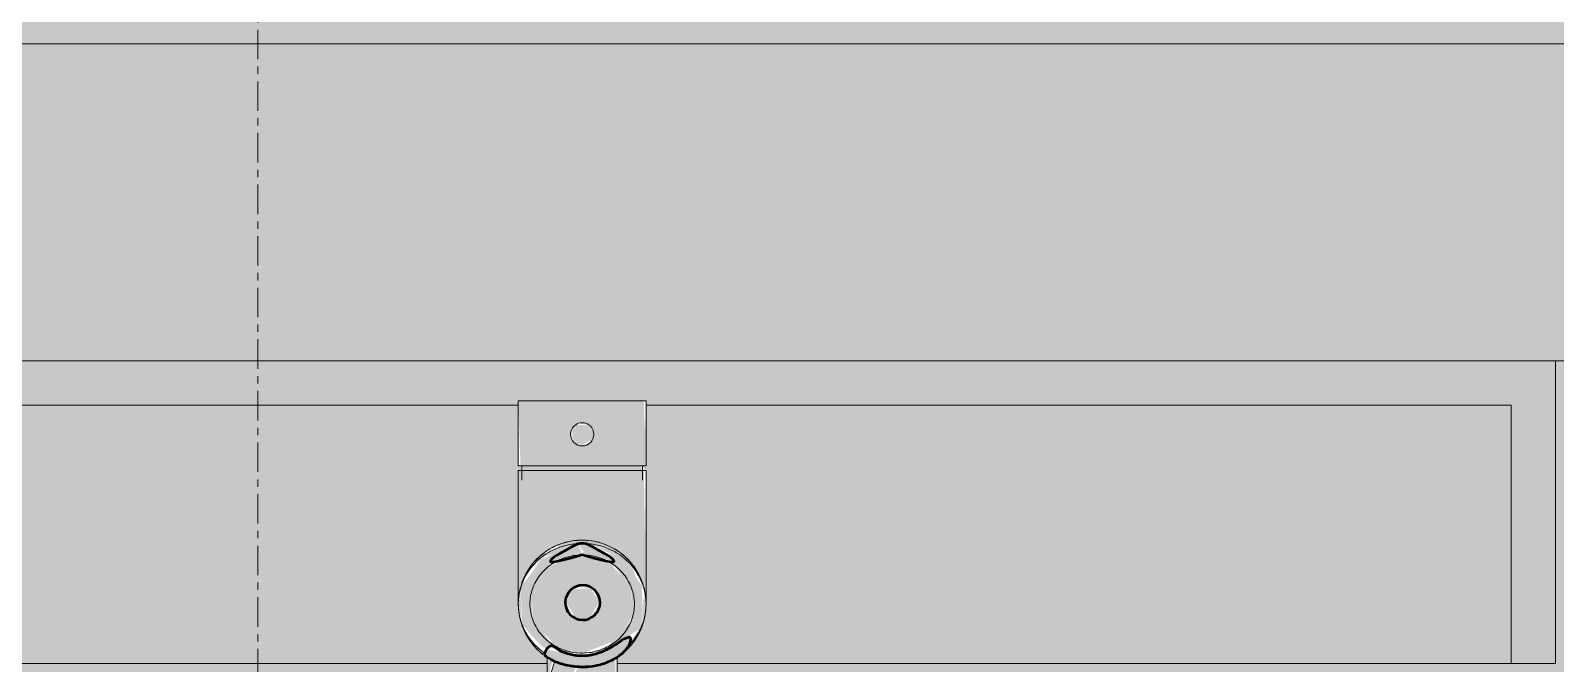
# Model space of a CAD drawing. Header units: inches. Extents: x -4266 to -1814, y 9706 to 12441.
# Drawn here: x -3158.18 to -3132.32, y 10567.93 to 10578.67 of the extents above; entities that cross this region are included whole.
import ezdxf

# ---------------------------------------------------------------- set-up
doc = ezdxf.new("R2010")
doc.units = ezdxf.units.IN
doc.header["$MEASUREMENT"] = 0
doc.linetypes.add('Grid Line 1_2_', pattern=[0.875, 0.5, -0.125, 0.125, -0.125])
for name, color, linetype, lineweight in [('0-1', 7, 'Continuous', 5), ('0-2', 10, 'Continuous', 13), ('A-AREA-PATT-4', 51, 'Continuous', 9), ('A-GENM-1', 11, 'Continuous', 9), ('A-GENM-2', 7, 'Continuous', 9), ('A-GENM-3', 250, 'Continuous', 50), ('A-WALL-1', 8, 'Continuous', 5), ('A-WALL-4', 10, 'Continuous', 13), ('P-SANR-FIXT-2', 7, 'Continuous', 9), ('P-SANR-FIXT-3', 55, 'Continuous', 9), ('Q-CASE-1', 53, 'Continuous', 9), ('Q-CASE-2', 7, 'Continuous', 9), ('S-GRID-1', 1, 'Grid Line 1_2_', 9)]:
    doc.layers.add(name, color=color, linetype=linetype, lineweight=lineweight)

# ---------------------------------------------------------------- blocks, each defined once
blk = doc.blocks.new('Vanity Cabinet-Double Door - 33_-2318066-FLOOR PLAN - 1ST FLOOR')
at = {"layer": 'Q-CASE-1'}
for points in [[(-15.762, 5.133), (-15.762, 0), (-15.012, 0.75), (-15.012, 5.133)], [(-4.681, 0.75), (-15.012, 0.75), (-15.762, 0), (17.238, 0), (16.488, 0.75), (1.82, 0.75), (1.783, 0.679), (-0.345, 0.679), (-0.345, 0.75)]]:
    blk.add_hatch(color=256, dxfattribs=at).paths.add_polyline_path(points, flags=0)
h = blk.add_hatch(color=256, dxfattribs=at)
h.paths.add_polyline_path([(-4.681, 5.133), (-15.012, 5.133), (-15.012, 0.75), (-0.345, 0.75), (-0.307, 1.782), (-0.286, 1.782), (-0.316, 1.86), (-0.345, 1.86), (-0.308, 4.404), (-0.139, 4.745), (0.112, 5.003), (0.147, 5.044), (0.147, 5.133), (-0.46, 5.133)], flags=0)
h.paths.add_polyline_path([(3.761, 5.133), (1.328, 5.133), (1.351, 5.007), (1.432, 4.944), (1.598, 4.766), (1.725, 4.545), (1.793, 4.329), (1.82, 4.124), (1.783, 1.86), (1.761, 1.86), (1.783, 1.782), (1.82, 1.782), (1.82, 0.75), (16.488, 0.75), (16.488, 5.133), (12.202, 5.133)], flags=0)
at = {"layer": 'Q-CASE-2'}
for p, q in [((-15.762, 5.133), (-15.762, 0)), ((-15.762, 5.133), (-15.762, 0)), ((-15.012, 5.133), (-15.012, 0.75)), ((-15.012, 0.75), (-0.345, 0.75)), ((1.82, 0.75), (16.488, 0.75))]:
    blk.add_line(p, q, dxfattribs=at)
blk = doc.blocks.new('kitchen_faucet_14143 - kitchen_faucet_14143-V169-FLOOR PLAN - 1ST FLOOR')
at = {"layer": 'A-GENM-1'}
h = blk.add_hatch(color=256, dxfattribs=at)
h.paths.add_polyline_path([(-7.115, 2.152), (-6.935, 1.897), (-6.664, 1.91), (-6.528, 2.159), (-6.719, 2.408), (-6.988, 2.372), (-7.111, 2.159)], flags=0)
h.paths.add_polyline_path([(-0.244, -0.132), (0.031, -0.286), (0.269, -0.143), (0.25, 0.146), (0.031, 0.278), (-0.222, 0.115), (-0.243, -0.128)], flags=0)
for points in [[(-6.367, 1.801), (-1.068, 0.112), (-0.991, 0.413), (-1.009, 0.475), (-6.244, 2.135), (-6.311, 1.881), (-6.363, 1.807)], [(0, 1.083), (0.426, 0.986), (0.659, 0.847), (0.879, 0.626), (0.985, 0.428), (1.063, 0.149), (1.064, -0.143), (0.998, -0.395), (0.851, -0.655), (0.638, -0.864), (0.421, -0.988), (0.28, -1.046), (0.031, -1.083), (2.264, -1.046), (2.264, 1.083), (0.541, 1.083)], [(2.264, -0.777), (2.264, -1.024), (2.342, -0.989), (2.342, 1.024), (2.264, 0.989), (2.264, -0.766)], [(-1.063, 0), (-0.981, -0.436), (-0.917, -0.553), (-0.759, -0.749), (-0.596, -0.813), (-0.58, -0.773), (-0.662, -0.607), (-0.831, -0.288), (-0.879, 0.046), (-0.832, 0.269), (-0.777, 0.581), (-0.878, 0.622), (-1.019, 0.324), (-1.061, 0.026)], [(2.688, 0.051), (2.78, -0.17), (2.929, -0.19), (3.026, -0.106), (3.046, 0.101), (2.977, 0.17), (2.801, 0.164), (2.736, 0.098)], [(-0.864, -0.166), (-0.784, -0.399), (-0.428, -0.968), (-0.341, -1.02), (0.302, -1.016), (0.445, -0.921), (0.795, -0.682), (0.895, -0.292), (0.823, -0.386), (0.739, -0.47), (0.717, -0.394), (0.638, -0.551), (0.194, -0.842), (-0.274, -0.831), (-0.7, -0.448), (-0.852, -0.094), (-0.863, -0.159)]]:
    blk.add_hatch(color=256, dxfattribs=at).paths.add_polyline_path(points, flags=0)
h = blk.add_hatch(color=256, dxfattribs=at)
h.paths.add_polyline_path([(-1.083, 0), (-1.056, 0.108), (-1.003, 0.375), (-1.072, 0.081), (-1.079, 0.026)], flags=0)
h.paths.add_polyline_path([(-0.851, 0.655), (-0.486, 0.961), (-0.66, 0.847), (-0.832, 0.678)], flags=0)
h.paths.add_polyline_path([(-0.838, 0), (-0.621, -0.564), (-0.228, -0.842), (0.274, -0.831), (0.693, -0.47), (0.826, 0.054), (0.717, 0.394), (0.621, 0.564), (0.259, 0.842), (-0.274, 0.831), (-0.693, 0.47), (-0.836, 0.004)], flags=0)
h.paths.add_polyline_path([(-0.832, -0.679), (-0.678, -0.833), (-0.404, -0.994), (-0.495, -0.913), (-0.609, -0.831), (-0.83, -0.681)], flags=0)
h.paths.add_polyline_path([(-0.322, -1.029), (-0.206, -1.056), (0.031, -1.079), (0.096, -1.03), (-0.264, -1.023)], flags=0)
h.paths.add_polyline_path([(-0.319, 1.03), (0.28, 1.046), (0, 1.083), (-0.315, 1.031)], flags=0)
h.paths.add_polyline_path([(-0.244, -0.132), (-0.182, 0.178), (0.05, 0.287), (0.291, 0.106), (0.266, -0.177), (-0.002, -0.302), (-0.243, -0.132)], flags=0)
h.paths.add_polyline_path([(0.353, -1.016), (0.659, -0.847), (0.484, -0.928), (0.353, -1.016)], flags=0)
h.paths.add_polyline_path([(0.356, 1.014), (0.574, 0.912), (0.404, 0.994), (0.358, 1.013)], flags=0)
h.paths.add_polyline_path([(0.879, 0.537), (1.009, 0.067), (0.896, -0.023), (1.021, -0.071), (0.981, -0.212), (0.975, -0.28), (0.888, -0.6), (1.002, -0.386), (1.065, -0.132), (1.063, 0.149), (0.985, 0.428), (0.96, 0.375), (0.888, 0.52)], flags=0)
h = blk.add_hatch(color=256, dxfattribs=at)
h.paths.add_polyline_path([(-0.259, 0.842), (-0.212, 0.894), (-0.256, 0.844)], flags=0)
h.paths.add_polyline_path([(-0.858, 0.189), (-0.856, 0.174), (-0.777, 0.197), (-0.629, 0.558), (-0.194, 0.842), (0.275, 0.83), (0.678, 0.521), (0.747, 0.432), (0.771, 0.468), (0.955, 0.252), (0.759, 0.701), (0.553, 0.838), (0.278, 1.042), (-0.116, 1.028), (-0.35, 1.016), (-0.546, 0.847), (-0.73, 0.674), (-0.777, 0.581), (-0.73, 0.495), (-0.849, 0.216)], flags=0)
h.paths.add_polyline_path([(-0.856, 0.174), (-0.806, 0.103), (-0.784, 0.173)], flags=0)
h.paths.add_polyline_path([(-0.835, 0.625), (-0.788, 0.623), (-0.809, 0.646)], flags=0)
h = blk.add_hatch(color=256, dxfattribs=at)
h.paths.add_polyline_path([(2.342, -0.534), (2.342, -1.083), (3.445, -1.046), (3.445, 1.083), (2.342, 1.046), (2.342, -0.28)], flags=0)
h.paths.add_polyline_path([(2.688, 0.051), (2.827, 0.19), (2.977, 0.17), (3.069, 0.051), (3.018, -0.139), (2.929, -0.19), (2.739, -0.139), (2.702, 0)], flags=0)
h = blk.add_hatch(color=256, dxfattribs=at)
h.paths.add_polyline_path([(-0.863, 0.646), (-0.809, 0.646), (-0.862, 0.646)], flags=0)
h.paths.add_polyline_path([(-0.363, 1.007), (-0.297, 1.022), (-0.353, 1.016)], flags=0)
h.paths.add_polyline_path([(0.293, 1.026), (0.422, 0.934), (0.322, 1.029)], flags=0)
h.paths.add_polyline_path([(0.605, 0.833), (0.771, 0.694), (0.815, 0.63), (0.896, 0.292), (0.91, 0.248), (0.994, 0.157), (0.984, 0.252), (0.938, 0.446), (0.84, 0.662), (0.621, 0.822)], flags=0)
h = blk.add_hatch(color=256, dxfattribs=at)
h.paths.add_polyline_path([(-6.299, -0.591), (-4.149, -0.565), (-4.113, -0.546), (-3.975, -0.591), (-0.922, -0.562), (-0.997, -0.398), (-1.066, -0.127), (-1.111, 0.094), (-2.64, 0.591), (-4.157, 0.55), (-4.044, 0.591), (-6.299, 0.57), (-6.299, -0.57)], flags=0)
h.paths.add_polyline_path([(-1.366, 0.591), (-0.954, 0.502), (-0.963, 0.591), (-1.226, 0.591)], flags=0)
h = blk.add_hatch(color=256, dxfattribs=at)
h.paths.add_polyline_path([(0.725, 0.542), (0.837, 0), (1.021, 0.071), (0.938, 0.204)], flags=0)
h.paths.add_polyline_path([(0.725, -0.542), (1.021, -0.071), (0.837, 0), (0.725, -0.541)], flags=0)
h = blk.add_hatch(color=256, dxfattribs=at)
h.paths.add_polyline_path([(-0.38, -0.997), (-0.322, -1.029), (-0.353, -1.013)], flags=0)
h.paths.add_polyline_path([(-0.259, -0.842), (-0.22, -0.893), (-0.256, -0.844)], flags=0)
h.paths.add_polyline_path([(0.484, -0.899), (0.6, -0.856), (0.818, -0.678), (0.892, -0.587), (0.981, -0.212), (0.938, -0.204), (0.955, -0.252), (0.762, -0.699), (0.525, -0.862), (0.486, -0.897)], flags=0)
h.paths.add_polyline_path([(0.289, -1.03), (0.357, -0.987), (0.296, -1.022)], flags=0)
h.paths.add_polyline_path([(0.3, -1.03), (0.389, -0.988), (0.309, -1.025)], flags=0)
at = {"layer": 'A-GENM-2'}
for p, q in [((-0.97, 0.462), (-6.243, 2.175)), ((2.264, 1.083), (0, 1.083)), ((2.264, 1.083), (2.264, -1.083)), ((3.445, 1.083), (2.342, 1.083)), ((2.342, -1.083), (2.342, 1.083)), ((3.445, 1.083), (3.445, -1.083)), ((2.342, 1.024), (2.101, 1.024)), ((-0.9, 0.591), (-1.366, 0.591)), ((-6.299, -0.591), (-0.9, -0.591)), ((2.101, -1.024), (2.342, -1.024)), ((0.031, -1.083), (2.264, -1.083)), ((2.342, -1.083), (3.445, -1.083))]:
    blk.add_line(p, q, dxfattribs=at)
at = {"layer": 'A-GENM-2', "flags": 128}
for points in [[(0.269, 1.049), (0.227, 1.059), (0.184, 1.067), (0.141, 1.073), (0.098, 1.078), (0.055, 1.081), (0.012, 1.083), (-0.032, 1.082), (-0.075, 1.08), (-0.118, 1.076), (-0.161, 1.071), (-0.204, 1.063), (-0.246, 1.054), (-0.288, 1.044), (-0.329, 1.031), (-0.37, 1.017), (-0.411, 1.002), (-0.451, 0.984), (-0.49, 0.966), (-0.528, 0.945), (-0.565, 0.923), (-0.602, 0.9), (-0.637, 0.875), (-0.672, 0.849), (-0.705, 0.822), (-0.737, 0.793), (-0.768, 0.763), (-0.798, 0.731), (-0.827, 0.699), (-0.854, 0.665)], [(0, 1.083), (-0.041, 1.082), (-0.083, 1.079), (-0.124, 1.075), (-0.165, 1.069), (-0.206, 1.061), (-0.246, 1.051), (-0.286, 1.04), (-0.325, 1.027), (-0.364, 1.013), (-0.403, 0.996), (-0.44, 0.979), (-0.477, 0.959), (-0.513, 0.938), (-0.549, 0.916), (-0.583, 0.892), (-0.617, 0.867), (-0.649, 0.84), (-0.681, 0.812), (-0.711, 0.783), (-0.74, 0.752), (-0.768, 0.721), (-0.795, 0.688), (-0.82, 0.654), (-0.844, 0.619)], [(0.269, 1.049), (0.227, 1.059), (0.184, 1.067), (0.141, 1.073), (0.098, 1.078), (0.055, 1.081), (0.012, 1.083), (-0.032, 1.082), (-0.075, 1.08), (-0.118, 1.076), (-0.161, 1.071), (-0.204, 1.063), (-0.246, 1.054), (-0.288, 1.044), (-0.329, 1.031)], [(0.269, 1.049), (0.227, 1.059), (0.184, 1.067), (0.141, 1.073), (0.098, 1.078), (0.055, 1.081), (0.012, 1.083), (-0.032, 1.082), (-0.075, 1.08), (-0.118, 1.076), (-0.161, 1.071), (-0.204, 1.063), (-0.246, 1.054), (-0.288, 1.044), (-0.329, 1.031)], [(0.269, 1.049), (0.227, 1.059), (0.184, 1.067), (0.141, 1.073), (0.098, 1.078), (0.055, 1.081), (0.012, 1.083), (-0.032, 1.082), (-0.075, 1.08), (-0.118, 1.076), (-0.161, 1.071), (-0.204, 1.063), (-0.246, 1.054), (-0.288, 1.044), (-0.329, 1.031)], [(0.269, 1.049), (0.227, 1.059), (0.184, 1.067), (0.141, 1.073), (0.098, 1.078), (0.055, 1.081), (0.012, 1.083), (-0.032, 1.082), (-0.075, 1.08), (-0.118, 1.076), (-0.161, 1.071), (-0.204, 1.063), (-0.246, 1.054), (-0.288, 1.044), (-0.329, 1.031)], [(0.269, 1.049), (0.227, 1.059), (0.184, 1.067), (0.141, 1.073), (0.098, 1.078), (0.055, 1.081), (0.012, 1.083), (-0.032, 1.082), (-0.075, 1.08), (-0.118, 1.076), (-0.161, 1.071), (-0.204, 1.063), (-0.246, 1.054), (-0.288, 1.044), (-0.329, 1.031)], [(1.029, 0), (1.028, 0.043), (1.026, 0.086), (1.022, 0.129), (1.016, 0.172), (1.009, 0.214), (1, 0.256), (0.989, 0.298), (0.977, 0.339), (0.964, 0.38), (0.949, 0.42), (0.932, 0.459), (0.914, 0.498), (0.894, 0.536), (0.873, 0.573), (0.851, 0.609), (0.827, 0.644), (0.802, 0.679), (0.775, 0.712), (0.748, 0.744), (0.719, 0.775), (0.689, 0.804), (0.658, 0.833), (0.626, 0.86), (0.592, 0.885), (0.558, 0.91), (0.523, 0.932), (0.487, 0.954), (0.45, 0.974), (0.413, 0.992), (0.375, 1.008), (0.336, 1.023), (0.297, 1.037), (0.257, 1.048), (0.216, 1.058), (0.176, 1.067), (0.135, 1.073), (0.094, 1.078), (0.053, 1.081), (0.011, 1.083), (0, 1.083)], [(1.083, 0), (1.082, 0.043), (1.079, 0.087), (1.075, 0.13), (1.069, 0.172), (1.061, 0.215), (1.052, 0.257), (1.041, 0.299), (1.028, 0.341), (1.013, 0.381), (0.997, 0.422), (0.98, 0.461), (0.96, 0.5), (0.94, 0.538), (0.917, 0.575), (0.894, 0.611), (0.868, 0.647), (0.842, 0.681), (0.814, 0.714), (0.785, 0.746), (0.754, 0.777), (0.723, 0.806), (0.69, 0.834), (0.656, 0.861), (0.621, 0.887), (0.585, 0.911), (0.548, 0.934), (0.51, 0.955), (0.472, 0.975), (0.432, 0.993), (0.392, 1.009), (0.352, 1.024), (0.31, 1.037)], [(-0.37, 1.017), (-0.411, 1.002), (-0.451, 0.984), (-0.49, 0.966), (-0.528, 0.945), (-0.565, 0.923), (-0.602, 0.9), (-0.637, 0.875), (-0.672, 0.849), (-0.705, 0.822), (-0.737, 0.793), (-0.768, 0.763), (-0.798, 0.731), (-0.827, 0.699), (-0.854, 0.665)], [(-0.37, 1.017), (-0.411, 1.002), (-0.451, 0.984), (-0.49, 0.966), (-0.528, 0.945), (-0.565, 0.923), (-0.602, 0.9), (-0.637, 0.875), (-0.672, 0.849), (-0.705, 0.822), (-0.737, 0.793), (-0.768, 0.763), (-0.798, 0.731), (-0.827, 0.699), (-0.854, 0.665)], [(-0.37, 1.017), (-0.411, 1.002), (-0.451, 0.984), (-0.49, 0.966), (-0.528, 0.945), (-0.565, 0.923), (-0.602, 0.9), (-0.637, 0.875), (-0.672, 0.849), (-0.705, 0.822), (-0.737, 0.793), (-0.768, 0.763), (-0.798, 0.731), (-0.827, 0.699), (-0.854, 0.665)], [(-0.37, 1.017), (-0.411, 1.002), (-0.451, 0.984), (-0.49, 0.966), (-0.528, 0.945), (-0.565, 0.923), (-0.602, 0.9), (-0.637, 0.875), (-0.672, 0.849), (-0.705, 0.822), (-0.737, 0.793), (-0.768, 0.763), (-0.798, 0.731), (-0.827, 0.699), (-0.854, 0.665)], [(-0.37, 1.017), (-0.411, 1.002), (-0.451, 0.984), (-0.49, 0.966), (-0.528, 0.945), (-0.565, 0.923), (-0.602, 0.9), (-0.637, 0.875), (-0.672, 0.849), (-0.705, 0.822), (-0.737, 0.793), (-0.768, 0.763), (-0.798, 0.731), (-0.827, 0.699), (-0.854, 0.665)], [(-0.832, 0), (-0.832, 0.036), (-0.83, 0.071), (-0.826, 0.107), (-0.821, 0.142), (-0.815, 0.177), (-0.808, 0.212), (-0.799, 0.246), (-0.789, 0.28), (-0.778, 0.314), (-0.766, 0.347), (-0.752, 0.379), (-0.737, 0.411), (-0.721, 0.442), (-0.704, 0.473), (-0.685, 0.502), (-0.666, 0.531), (-0.645, 0.559), (-0.624, 0.586), (-0.601, 0.612), (-0.578, 0.637), (-0.553, 0.661), (-0.528, 0.685), (-0.502, 0.706), (-0.475, 0.727), (-0.448, 0.747), (-0.419, 0.765), (-0.39, 0.782), (-0.361, 0.798), (-0.33, 0.813), (-0.3, 0.826), (-0.269, 0.838), (-0.237, 0.849), (-0.205, 0.858), (-0.173, 0.866), (-0.141, 0.873), (-0.108, 0.878), (-0.075, 0.882), (-0.042, 0.885), (-0.009, 0.886), (0, 0.886)], [(0, 0.886), (0.033, 0.885), (0.066, 0.883), (0.099, 0.88), (0.132, 0.875), (0.164, 0.868), (0.197, 0.861), (0.229, 0.852), (0.26, 0.841), (0.291, 0.83), (0.322, 0.817), (0.353, 0.802), (0.382, 0.787), (0.411, 0.77), (0.44, 0.752), (0.468, 0.733), (0.495, 0.712), (0.521, 0.691), (0.547, 0.668), (0.571, 0.644), (0.595, 0.619), (0.618, 0.593), (0.64, 0.567), (0.661, 0.539), (0.68, 0.51), (0.699, 0.481), (0.717, 0.45), (0.733, 0.42), (0.748, 0.388), (0.762, 0.356), (0.775, 0.323), (0.787, 0.289), (0.797, 0.255), (0.806, 0.221), (0.814, 0.186), (0.82, 0.151), (0.825, 0.116), (0.829, 0.081), (0.831, 0.045), (0.832, 0.01), (0.832, 0)], [(0.868, 0.647), (0.842, 0.681), (0.814, 0.714), (0.785, 0.746), (0.754, 0.777), (0.723, 0.806), (0.69, 0.834), (0.656, 0.861), (0.621, 0.887), (0.585, 0.911), (0.548, 0.934), (0.51, 0.955), (0.472, 0.975), (0.432, 0.993), (0.392, 1.009)], [(0.868, 0.647), (0.842, 0.681), (0.814, 0.714), (0.785, 0.746), (0.754, 0.777), (0.723, 0.806), (0.69, 0.834), (0.656, 0.861), (0.621, 0.887), (0.585, 0.911), (0.548, 0.934), (0.51, 0.955), (0.472, 0.975), (0.432, 0.993), (0.392, 1.009)], [(0.868, 0.647), (0.842, 0.681), (0.814, 0.714), (0.785, 0.746), (0.754, 0.777), (0.723, 0.806), (0.69, 0.834), (0.656, 0.861), (0.621, 0.887), (0.585, 0.911), (0.548, 0.934), (0.51, 0.955), (0.472, 0.975), (0.432, 0.993), (0.392, 1.009)], [(0.868, 0.647), (0.842, 0.681), (0.814, 0.714), (0.785, 0.746), (0.754, 0.777), (0.723, 0.806), (0.69, 0.834), (0.656, 0.861), (0.621, 0.887), (0.585, 0.911), (0.548, 0.934), (0.51, 0.955), (0.472, 0.975), (0.432, 0.993), (0.392, 1.009)], [(0.868, 0.647), (0.842, 0.681), (0.814, 0.714), (0.785, 0.746), (0.754, 0.777), (0.723, 0.806), (0.69, 0.834), (0.656, 0.861), (0.621, 0.887), (0.585, 0.911), (0.548, 0.934), (0.51, 0.955), (0.472, 0.975), (0.432, 0.993), (0.392, 1.009)], [(1.083, 0), (1.082, 0.043), (1.079, 0.087), (1.075, 0.13), (1.069, 0.172), (1.061, 0.215), (1.052, 0.257), (1.041, 0.299), (1.028, 0.341), (1.013, 0.381), (0.997, 0.422), (0.98, 0.461), (0.96, 0.5), (0.94, 0.538), (0.917, 0.575), (0.894, 0.611)], [(1.083, 0), (1.082, 0.043), (1.079, 0.087), (1.075, 0.13), (1.069, 0.172), (1.061, 0.215), (1.052, 0.257), (1.041, 0.299), (1.028, 0.341), (1.013, 0.381), (0.997, 0.422), (0.98, 0.461), (0.96, 0.5), (0.94, 0.538), (0.917, 0.575), (0.894, 0.611)], [(1.083, 0), (1.082, 0.043), (1.079, 0.087), (1.075, 0.13), (1.069, 0.172), (1.061, 0.215), (1.052, 0.257), (1.041, 0.299), (1.028, 0.341), (1.013, 0.381), (0.997, 0.422), (0.98, 0.461), (0.96, 0.5), (0.94, 0.538), (0.917, 0.575), (0.894, 0.611)], [(1.083, 0), (1.082, 0.043), (1.079, 0.087), (1.075, 0.13), (1.069, 0.172), (1.061, 0.215), (1.052, 0.257), (1.041, 0.299), (1.028, 0.341), (1.013, 0.381), (0.997, 0.422), (0.98, 0.461), (0.96, 0.5), (0.94, 0.538), (0.917, 0.575), (0.894, 0.611)], [(1.083, 0), (1.082, 0.043), (1.079, 0.087), (1.075, 0.13), (1.069, 0.172), (1.061, 0.215), (1.052, 0.257), (1.041, 0.299), (1.028, 0.341), (1.013, 0.381), (0.997, 0.422), (0.98, 0.461), (0.96, 0.5), (0.94, 0.538), (0.917, 0.575), (0.894, 0.611)], [(-0.988, 0.443), (-1.005, 0.403), (-1.02, 0.363), (-1.034, 0.322), (-1.046, 0.28), (-1.056, 0.238), (-1.065, 0.196), (-1.072, 0.153), (-1.077, 0.11), (-1.081, 0.067), (-1.082, 0.023), (-1.083, 0)], [(-0.988, 0.443), (-1.005, 0.403), (-1.02, 0.363), (-1.034, 0.322), (-1.046, 0.28), (-1.056, 0.238), (-1.065, 0.196), (-1.072, 0.153), (-1.077, 0.11), (-1.081, 0.067), (-1.082, 0.023), (-1.083, 0)], [(-0.988, 0.443), (-1.005, 0.403), (-1.02, 0.363), (-1.034, 0.322), (-1.046, 0.28), (-1.056, 0.238), (-1.065, 0.196), (-1.072, 0.153), (-1.077, 0.11), (-1.081, 0.067), (-1.082, 0.023), (-1.083, 0)], [(-0.988, 0.443), (-1.005, 0.403), (-1.02, 0.363), (-1.034, 0.322), (-1.046, 0.28), (-1.056, 0.238), (-1.065, 0.196), (-1.072, 0.153), (-1.077, 0.11), (-1.081, 0.067), (-1.082, 0.023), (-1.083, 0)], [(-0.988, 0.443), (-1.005, 0.403), (-1.02, 0.363), (-1.034, 0.322), (-1.046, 0.28), (-1.056, 0.238), (-1.065, 0.196), (-1.072, 0.153), (-1.077, 0.11), (-1.081, 0.067), (-1.082, 0.023), (-1.083, 0)], [(-0.988, 0.443), (-1.005, 0.403), (-1.02, 0.363), (-1.034, 0.322), (-1.046, 0.28), (-1.056, 0.238), (-1.065, 0.196), (-1.072, 0.153), (-1.077, 0.11), (-1.081, 0.067), (-1.082, 0.023), (-1.083, 0)], [(-0.951, 0.507), (-0.969, 0.468), (-0.986, 0.429), (-1.002, 0.389), (-1.016, 0.349), (-1.028, 0.308), (-1.039, 0.266), (-1.048, 0.224), (-1.056, 0.182), (-1.062, 0.139), (-1.066, 0.096), (-1.069, 0.053), (-1.07, 0.01), (-1.07, 0)], [(-0.874, 0), (-0.873, 0.036), (-0.871, 0.071), (-0.868, 0.107), (-0.863, 0.142), (-0.857, 0.177), (-0.849, 0.212), (-0.841, 0.246), (-0.831, 0.28), (-0.82, 0.314), (-0.807, 0.347), (-0.793, 0.379), (-0.779, 0.411), (-0.762, 0.442), (-0.745, 0.473), (-0.73, 0.497)], [(-1.083, 0), (-1.082, -0.043), (-1.079, -0.087), (-1.075, -0.13), (-1.069, -0.172), (-1.061, -0.215), (-1.052, -0.257), (-1.041, -0.299), (-1.028, -0.341), (-1.013, -0.381), (-0.997, -0.422)], [(-1.083, 0), (-1.082, -0.043), (-1.079, -0.087), (-1.075, -0.13), (-1.069, -0.172), (-1.061, -0.215), (-1.052, -0.257), (-1.041, -0.299), (-1.028, -0.341), (-1.013, -0.381), (-0.997, -0.422)], [(-1.083, 0), (-1.082, -0.043), (-1.079, -0.087), (-1.075, -0.13), (-1.069, -0.172), (-1.061, -0.215), (-1.052, -0.257), (-1.041, -0.299), (-1.028, -0.341), (-1.013, -0.381), (-0.997, -0.422)], [(-1.083, 0), (-1.082, -0.043), (-1.079, -0.087), (-1.075, -0.13), (-1.069, -0.172), (-1.061, -0.215), (-1.052, -0.257), (-1.041, -0.299), (-1.028, -0.341), (-1.013, -0.381), (-0.997, -0.422)], [(-1.083, 0), (-1.082, -0.043), (-1.079, -0.087), (-1.075, -0.13), (-1.069, -0.172), (-1.061, -0.215), (-1.052, -0.257), (-1.041, -0.299), (-1.028, -0.341), (-1.013, -0.381), (-0.997, -0.422)], [(-1.083, 0), (-1.082, -0.043), (-1.079, -0.087), (-1.075, -0.13), (-1.069, -0.172), (-1.061, -0.215), (-1.052, -0.257), (-1.041, -0.299), (-1.028, -0.341), (-1.013, -0.381), (-0.997, -0.422)], [(-1.07, 0), (-1.07, -0.043), (-1.067, -0.086), (-1.063, -0.129), (-1.057, -0.172), (-1.05, -0.214), (-1.041, -0.256), (-1.031, -0.298), (-1.019, -0.339), (-1.005, -0.38), (-0.99, -0.42), (-0.973, -0.459), (-0.955, -0.498), (-0.951, -0.507)], [(-0.775, -0.419), (-0.79, -0.387), (-0.804, -0.355), (-0.817, -0.322), (-0.828, -0.288), (-0.839, -0.254), (-0.848, -0.22), (-0.855, -0.185), (-0.862, -0.15), (-0.867, -0.115), (-0.87, -0.08), (-0.873, -0.044), (-0.874, -0.008), (-0.874, 0)], [(0, -0.886), (-0.033, -0.885), (-0.066, -0.883), (-0.099, -0.88), (-0.132, -0.875), (-0.164, -0.868), (-0.197, -0.861), (-0.229, -0.852), (-0.26, -0.841), (-0.291, -0.83), (-0.322, -0.817), (-0.353, -0.802), (-0.382, -0.787), (-0.411, -0.77), (-0.44, -0.752), (-0.468, -0.733), (-0.495, -0.712), (-0.521, -0.691), (-0.547, -0.668), (-0.571, -0.644), (-0.595, -0.619), (-0.618, -0.593), (-0.64, -0.567), (-0.661, -0.539), (-0.68, -0.51), (-0.699, -0.481), (-0.717, -0.45), (-0.733, -0.42), (-0.748, -0.388), (-0.762, -0.356), (-0.775, -0.323), (-0.787, -0.289), (-0.797, -0.255), (-0.806, -0.221), (-0.814, -0.186), (-0.82, -0.151), (-0.825, -0.116), (-0.829, -0.081), (-0.831, -0.045), (-0.832, -0.01), (-0.832, 0)], [(0, -1.083), (0.041, -1.082), (0.083, -1.079), (0.124, -1.075), (0.165, -1.069), (0.206, -1.061), (0.246, -1.051), (0.286, -1.04), (0.325, -1.027), (0.364, -1.013), (0.403, -0.996), (0.44, -0.979), (0.477, -0.959), (0.513, -0.938), (0.549, -0.916), (0.583, -0.892), (0.617, -0.867), (0.649, -0.84), (0.681, -0.812), (0.711, -0.783), (0.74, -0.752), (0.768, -0.721), (0.795, -0.688), (0.82, -0.654), (0.844, -0.619), (0.867, -0.583), (0.889, -0.546), (0.909, -0.508), (0.927, -0.47), (0.944, -0.431), (0.96, -0.391), (0.974, -0.35), (0.986, -0.309), (0.997, -0.267), (1.006, -0.225), (1.014, -0.183), (1.02, -0.141), (1.025, -0.098), (1.028, -0.055), (1.029, -0.012), (1.029, 0)], [(0.832, 0), (0.832, -0.036), (0.83, -0.071), (0.826, -0.107), (0.821, -0.142), (0.815, -0.177), (0.808, -0.212), (0.799, -0.246), (0.789, -0.28), (0.778, -0.314), (0.766, -0.347), (0.752, -0.379), (0.737, -0.411), (0.721, -0.442), (0.704, -0.473), (0.685, -0.502), (0.666, -0.531), (0.645, -0.559), (0.624, -0.586), (0.601, -0.612), (0.578, -0.637), (0.553, -0.661), (0.528, -0.685), (0.502, -0.706), (0.475, -0.727), (0.448, -0.747), (0.419, -0.765), (0.39, -0.782), (0.361, -0.798), (0.33, -0.813), (0.3, -0.826), (0.269, -0.838), (0.237, -0.849), (0.205, -0.858), (0.173, -0.866), (0.141, -0.873), (0.108, -0.878), (0.075, -0.882), (0.042, -0.885), (0.009, -0.886), (0, -0.886)], [(0.329, -1.031), (0.37, -1.017), (0.411, -1.002), (0.451, -0.984), (0.49, -0.966), (0.528, -0.945), (0.565, -0.923), (0.602, -0.9), (0.637, -0.875), (0.672, -0.849), (0.705, -0.822), (0.737, -0.793), (0.768, -0.763), (0.798, -0.731), (0.827, -0.699), (0.854, -0.665), (0.88, -0.63), (0.905, -0.595), (0.928, -0.558), (0.949, -0.521), (0.969, -0.482), (0.988, -0.443), (1.005, -0.403), (1.02, -0.363), (1.034, -0.322), (1.046, -0.28), (1.056, -0.238), (1.065, -0.196), (1.072, -0.153), (1.077, -0.11), (1.081, -0.067), (1.082, -0.023), (1.083, 0)], [(0.88, -0.63), (0.905, -0.595), (0.928, -0.558), (0.949, -0.521), (0.969, -0.482), (0.988, -0.443), (1.005, -0.403), (1.02, -0.363), (1.034, -0.322), (1.046, -0.28), (1.056, -0.238), (1.065, -0.196), (1.072, -0.153), (1.077, -0.11), (1.081, -0.067), (1.082, -0.023), (1.083, 0)], [(0.88, -0.63), (0.905, -0.595), (0.928, -0.558), (0.949, -0.521), (0.969, -0.482), (0.988, -0.443), (1.005, -0.403), (1.02, -0.363), (1.034, -0.322), (1.046, -0.28), (1.056, -0.238), (1.065, -0.196), (1.072, -0.153), (1.077, -0.11), (1.081, -0.067), (1.082, -0.023), (1.083, 0)], [(0.88, -0.63), (0.905, -0.595), (0.928, -0.558), (0.949, -0.521), (0.969, -0.482), (0.988, -0.443), (1.005, -0.403), (1.02, -0.363), (1.034, -0.322), (1.046, -0.28), (1.056, -0.238), (1.065, -0.196), (1.072, -0.153), (1.077, -0.11), (1.081, -0.067), (1.082, -0.023), (1.083, 0)], [(0.88, -0.63), (0.905, -0.595), (0.928, -0.558), (0.949, -0.521), (0.969, -0.482), (0.988, -0.443), (1.005, -0.403), (1.02, -0.363), (1.034, -0.322), (1.046, -0.28), (1.056, -0.238), (1.065, -0.196), (1.072, -0.153), (1.077, -0.11), (1.081, -0.067), (1.082, -0.023), (1.083, 0)], [(0.88, -0.63), (0.905, -0.595), (0.928, -0.558), (0.949, -0.521), (0.969, -0.482), (0.988, -0.443), (1.005, -0.403), (1.02, -0.363), (1.034, -0.322), (1.046, -0.28), (1.056, -0.238), (1.065, -0.196), (1.072, -0.153), (1.077, -0.11), (1.081, -0.067), (1.082, -0.023), (1.083, 0)], [(-0.98, -0.461), (-0.96, -0.5), (-0.94, -0.538), (-0.917, -0.575), (-0.894, -0.611)], [(-0.98, -0.461), (-0.96, -0.5), (-0.94, -0.538), (-0.917, -0.575), (-0.894, -0.611)], [(-0.98, -0.461), (-0.96, -0.5), (-0.94, -0.538), (-0.917, -0.575), (-0.894, -0.611)], [(-0.98, -0.461), (-0.96, -0.5), (-0.94, -0.538), (-0.917, -0.575), (-0.894, -0.611)], [(-0.98, -0.461), (-0.96, -0.5), (-0.94, -0.538), (-0.917, -0.575), (-0.894, -0.611)], [(-0.98, -0.461), (-0.96, -0.5), (-0.94, -0.538), (-0.917, -0.575), (-0.894, -0.611)], [(-0.785, -0.746), (-0.754, -0.777), (-0.723, -0.806), (-0.69, -0.834), (-0.656, -0.861), (-0.621, -0.887), (-0.585, -0.911), (-0.548, -0.934), (-0.51, -0.955), (-0.472, -0.975), (-0.432, -0.993), (-0.392, -1.009)], [(-0.785, -0.746), (-0.754, -0.777), (-0.723, -0.806), (-0.69, -0.834), (-0.656, -0.861), (-0.621, -0.887), (-0.585, -0.911), (-0.548, -0.934), (-0.51, -0.955), (-0.472, -0.975), (-0.432, -0.993), (-0.392, -1.009)], [(-0.785, -0.746), (-0.754, -0.777), (-0.723, -0.806), (-0.69, -0.834), (-0.656, -0.861), (-0.621, -0.887), (-0.585, -0.911), (-0.548, -0.934), (-0.51, -0.955), (-0.472, -0.975), (-0.432, -0.993), (-0.392, -1.009)], [(-0.785, -0.746), (-0.754, -0.777), (-0.723, -0.806), (-0.69, -0.834), (-0.656, -0.861), (-0.621, -0.887), (-0.585, -0.911), (-0.548, -0.934), (-0.51, -0.955), (-0.472, -0.975), (-0.432, -0.993), (-0.392, -1.009)], [(-0.785, -0.746), (-0.754, -0.777), (-0.723, -0.806), (-0.69, -0.834), (-0.656, -0.861), (-0.621, -0.887), (-0.585, -0.911), (-0.548, -0.934), (-0.51, -0.955), (-0.472, -0.975), (-0.432, -0.993), (-0.392, -1.009)], [(-0.785, -0.746), (-0.754, -0.777), (-0.723, -0.806), (-0.69, -0.834), (-0.656, -0.861), (-0.621, -0.887), (-0.585, -0.911), (-0.548, -0.934), (-0.51, -0.955), (-0.472, -0.975), (-0.432, -0.993), (-0.392, -1.009)], [(0.37, -1.017), (0.411, -1.002), (0.451, -0.984), (0.49, -0.966), (0.528, -0.945), (0.565, -0.923), (0.602, -0.9), (0.637, -0.875), (0.672, -0.849), (0.705, -0.822), (0.737, -0.793), (0.768, -0.763), (0.798, -0.731), (0.827, -0.699), (0.854, -0.665)], [(0.37, -1.017), (0.411, -1.002), (0.451, -0.984), (0.49, -0.966), (0.528, -0.945), (0.565, -0.923), (0.602, -0.9), (0.637, -0.875), (0.672, -0.849), (0.705, -0.822), (0.737, -0.793), (0.768, -0.763), (0.798, -0.731), (0.827, -0.699), (0.854, -0.665)], [(0.37, -1.017), (0.411, -1.002), (0.451, -0.984), (0.49, -0.966), (0.528, -0.945), (0.565, -0.923), (0.602, -0.9), (0.637, -0.875), (0.672, -0.849), (0.705, -0.822), (0.737, -0.793), (0.768, -0.763), (0.798, -0.731), (0.827, -0.699), (0.854, -0.665)], [(0.37, -1.017), (0.411, -1.002), (0.451, -0.984), (0.49, -0.966), (0.528, -0.945), (0.565, -0.923), (0.602, -0.9), (0.637, -0.875), (0.672, -0.849), (0.705, -0.822), (0.737, -0.793), (0.768, -0.763), (0.798, -0.731), (0.827, -0.699), (0.854, -0.665)], [(0.37, -1.017), (0.411, -1.002), (0.451, -0.984), (0.49, -0.966), (0.528, -0.945), (0.565, -0.923), (0.602, -0.9), (0.637, -0.875), (0.672, -0.849), (0.705, -0.822), (0.737, -0.793), (0.768, -0.763), (0.798, -0.731), (0.827, -0.699), (0.854, -0.665)], [(-0.689, -0.804), (-0.658, -0.833), (-0.626, -0.86), (-0.592, -0.885), (-0.558, -0.91), (-0.523, -0.932), (-0.487, -0.954), (-0.45, -0.974), (-0.413, -0.992), (-0.375, -1.008), (-0.336, -1.023), (-0.297, -1.037), (-0.257, -1.048), (-0.216, -1.058), (-0.176, -1.067), (-0.135, -1.073), (-0.094, -1.078), (-0.053, -1.081), (-0.011, -1.083), (0, -1.083)], [(-0.352, -1.024), (-0.31, -1.037), (-0.269, -1.049), (-0.227, -1.059), (-0.184, -1.067), (-0.141, -1.073), (-0.098, -1.078), (-0.055, -1.081), (-0.012, -1.083), (0.032, -1.082), (0.075, -1.08), (0.118, -1.076), (0.161, -1.071), (0.204, -1.063), (0.246, -1.054), (0.288, -1.044)], [(-0.31, -1.037), (-0.269, -1.049), (-0.227, -1.059), (-0.184, -1.067), (-0.141, -1.073), (-0.098, -1.078), (-0.055, -1.081), (-0.012, -1.083), (0.032, -1.082), (0.075, -1.08), (0.118, -1.076), (0.161, -1.071), (0.204, -1.063), (0.246, -1.054), (0.288, -1.044)], [(-0.31, -1.037), (-0.269, -1.049), (-0.227, -1.059), (-0.184, -1.067), (-0.141, -1.073), (-0.098, -1.078), (-0.055, -1.081), (-0.012, -1.083), (0.032, -1.082), (0.075, -1.08), (0.118, -1.076), (0.161, -1.071), (0.204, -1.063), (0.246, -1.054), (0.288, -1.044)], [(-0.31, -1.037), (-0.269, -1.049), (-0.227, -1.059), (-0.184, -1.067), (-0.141, -1.073), (-0.098, -1.078), (-0.055, -1.081), (-0.012, -1.083), (0.032, -1.082), (0.075, -1.08), (0.118, -1.076), (0.161, -1.071), (0.204, -1.063), (0.246, -1.054), (0.288, -1.044)], [(-0.31, -1.037), (-0.269, -1.049), (-0.227, -1.059), (-0.184, -1.067), (-0.141, -1.073), (-0.098, -1.078), (-0.055, -1.081), (-0.012, -1.083), (0.032, -1.082), (0.075, -1.08), (0.118, -1.076), (0.161, -1.071), (0.204, -1.063), (0.246, -1.054), (0.288, -1.044)], [(-0.31, -1.037), (-0.269, -1.049), (-0.227, -1.059), (-0.184, -1.067), (-0.141, -1.073), (-0.098, -1.078), (-0.055, -1.081), (-0.012, -1.083), (0.032, -1.082), (0.075, -1.08), (0.118, -1.076), (0.161, -1.071), (0.204, -1.063), (0.246, -1.054), (0.288, -1.044)]]:
    blk.add_lwpolyline(points, dxfattribs=at)
at = {"layer": 'A-GENM-2'}
for centre, radius, start, end in [((0, 0), 1.083, 75, 105), ((0, 0), 1.083, 109.1524, 142.4111), ((0, 0), 1.083, 37.5889, 70.6452), ((0, 0), 1.083, 145.6184, 180), ((0, 0), 1.083, 0, 34.6633), ((2.878, 0), 0.197, 360, 180), ((0, 0), 1.083, 180, 214.6633), ((0, 0), 1.083, 324.8142, 360), ((2.878, 0), 0.197, 180, 360), ((0, 0), 1.083, 219.2199, 250.6452), ((0, 0), 1.083, 289.1524, 322.4111), ((0, 0), 1.083, 255, 285)]:
    blk.add_arc(centre, radius, start, end, dxfattribs=at)
at = {"layer": 'A-GENM-3'}
for start, end in [(324.9681, 144.9681), (144.9681, 324.9681)]:
    blk.add_arc((0.024, -0.008), 0.295, start, end, dxfattribs=at)
for points, knots in [([(-0.863, 0.646), (-0.898, 0.6), (-0.944, 0.528), (-0.99, 0.422), (-1.026, 0.313), (-1.055, 0.172), (-1.063, 0.058), (-1.063, 0)], [0, 0, 0, 0, 0.25, 0.375, 0.5, 0.75, 1, 1, 1, 1]), ([(-0.863, 0.173), (-0.859, 0.19), (-0.851, 0.221), (-0.839, 0.26), (-0.829, 0.291), (-0.822, 0.31), (-0.816, 0.325), (-0.812, 0.337), (-0.808, 0.347), (-0.804, 0.356), (-0.799, 0.367), (-0.79, 0.383), (-0.777, 0.404), (-0.76, 0.427), (-0.744, 0.449), (-0.729, 0.471), (-0.719, 0.489), (-0.714, 0.502), (-0.711, 0.512), (-0.71, 0.521), (-0.711, 0.529), (-0.713, 0.538), (-0.716, 0.547), (-0.721, 0.557), (-0.728, 0.568), (-0.739, 0.581), (-0.762, 0.601), (-0.8, 0.623), (-0.84, 0.639), (-0.863, 0.646)], [0, 0, 0, 0, 0.083333, 0.166667, 0.208333, 0.25, 0.270833, 0.291667, 0.3125, 0.328125, 0.34375, 0.375, 0.416667, 0.458333, 0.5, 0.541667, 0.583333, 0.604167, 0.625, 0.645833, 0.661458, 0.677083, 0.708333, 0.729167, 0.75, 0.791667, 0.833333, 0.916667, 1, 1, 1, 1]), ([(-1.063, 0), (-1.063, -0.078), (-1.053, -0.191), (-1.018, -0.341), (-0.98, -0.45), (-0.929, -0.551), (-0.886, -0.615), (-0.863, -0.646)], [0, 0, 0, 0, 0.333333, 0.5, 0.666667, 0.833333, 1, 1, 1, 1]), ([(-0.863, -0.646), (-0.85, -0.662), (-0.831, -0.685), (-0.807, -0.71), (-0.792, -0.724), (-0.781, -0.733), (-0.77, -0.743), (-0.754, -0.756), (-0.734, -0.772), (-0.714, -0.787), (-0.696, -0.796), (-0.685, -0.801), (-0.676, -0.804), (-0.666, -0.808), (-0.647, -0.814), (-0.618, -0.821), (-0.591, -0.823), (-0.576, -0.821), (-0.568, -0.817), (-0.565, -0.809), (-0.564, -0.794), (-0.569, -0.774), (-0.577, -0.752), (-0.583, -0.736), (-0.589, -0.723), (-0.593, -0.713), (-0.596, -0.706), (-0.599, -0.7), (-0.604, -0.691), (-0.612, -0.677), (-0.627, -0.656), (-0.642, -0.636), (-0.652, -0.621), (-0.658, -0.613), (-0.662, -0.607), (-0.666, -0.601), (-0.672, -0.592), (-0.681, -0.578), (-0.695, -0.557), (-0.711, -0.531), (-0.732, -0.497), (-0.757, -0.453), (-0.794, -0.382), (-0.833, -0.288), (-0.854, -0.212), (-0.863, -0.173)], [0, 0, 0, 0, 0.055556, 0.083333, 0.097222, 0.111111, 0.125, 0.138889, 0.166667, 0.194444, 0.208333, 0.222222, 0.229167, 0.236111, 0.25, 0.277778, 0.305556, 0.319444, 0.333333, 0.347222, 0.361111, 0.388889, 0.402778, 0.416667, 0.430556, 0.4375, 0.444444, 0.451389, 0.458333, 0.472222, 0.5, 0.527778, 0.541667, 0.548611, 0.555556, 0.5625, 0.569444, 0.583333, 0.611111, 0.638889, 0.666667, 0.722222, 0.777778, 0.888889, 1, 1, 1, 1])]:
    blk.add_open_spline(points, degree=3, knots=knots, dxfattribs=at)
for points in [[(1.021, 0.071), (0.854, 0.397), (0.656, 0.71), (0.731, 0.349), (0.837, 0)], [(-0.881, 0), (-0.881, 0.029), (-0.878, 0.087), (-0.869, 0.145), (-0.863, 0.173)], [(1.024, 0), (1.024, 0.012), (1.024, 0.036), (1.022, 0.06), (1.021, 0.071)], [(-0.863, -0.173), (-0.869, -0.145), (-0.878, -0.087), (-0.881, -0.029), (-0.881, 0)], [(0.837, 0), (0.731, -0.349), (0.656, -0.71), (0.854, -0.397), (1.021, -0.071)], [(1.021, -0.071), (1.022, -0.06), (1.024, -0.036), (1.024, -0.012), (1.024, 0)]]:
    blk.add_open_spline(points, degree=3, dxfattribs=at)
blk = doc.blocks.new('Stainless Steel Farmhous Kitchen Sink - Stainless Steel Farmhous Kitchen Sink-V170-FLOOR PLAN - 1ST FLOOR')
at = {"layer": 'P-SANR-FIXT-3'}
blk.add_hatch(color=256, dxfattribs=at).paths.add_polyline_path([(0, 22.203), (-33, 22.167), (-33, 2.247), (-17.091, 2.247), (-17.091, 3), (-31, 3), (-31, 16.956), (-2, 16.956), (-2, 3), (-15.781, 3), (-15.909, 2.463), (-15.909, 2.247), (0, 2.247), (0, 19.43)], flags=0)
at = {"layer": 'P-SANR-FIXT-2'}
for p, q in [((-33, 2.247), (-17.087, 2.247)), ((-15.909, 2.247), (0, 2.247))]:
    blk.add_line(p, q, dxfattribs=at)
blk = doc.blocks.new('CTR - 1st Phase - Unit Layouts_rvt-1-FLOOR PLAN - 1ST FLOOR')
at = {"layer": 'A-WALL-1'}
blk.add_hatch(color=256, dxfattribs=at).paths.add_polyline_path([(-3132.324, 10573.064), (-3095.724, 10573.064), (-3095.724, 10578.439), (-3200.074, 10578.439), (-3200.074, 10573.064), (-3133.074, 10573.064)], flags=0)
at = {"layer": 'A-WALL-4'}
for p, q in [((-3200.074, 10578.439), (-3095.724, 10578.439)), ((-3095.724, 10573.064), (-3200.074, 10573.064))]:
    blk.add_line(p, q, dxfattribs=at)
at = {"layer": '0-2'}
for name, p, rotation in [('Vanity Cabinet-Double Door - 33_-2318066-FLOOR PLAN - 1ST FLOOR', (-3148.086, 10573.064), 180), ('kitchen_faucet_14143 - kitchen_faucet_14143-V169-FLOOR PLAN - 1ST FLOOR', (-3148.824, 10568.941), 90.00000000000213), ('Stainless Steel Farmhous Kitchen Sink - Stainless Steel Farmhous Kitchen Sink-V170-FLOOR PLAN - 1ST FLOOR', (-3165.324, 10570.178), 180)]:
    blk.add_blockref(name, p, dxfattribs=dict(at, rotation=rotation))
blk = doc.blocks.new('CTR - 1st Phase - Shell_rvt-1-FLOOR PLAN - 1ST FLOOR')
at = {"layer": 'S-GRID-1'}
blk.add_line((-3154.324, 9836.18), (-3154.324, 12376.79), dxfattribs=at)

msp = doc.modelspace()

# ---------------------------------------------------------------- hatches: boundary and pattern name
at = {"layer": 'A-AREA-PATT-4'}
h = msp.add_hatch(color=256, dxfattribs=at)
h.paths.add_polyline_path([(-3029.42374, 10476.1644), (-3031.17374, 10476.1644), (-3031.17374, 10512.1644), (-3029.42374, 10512.1644), (-3029.42374, 10477.55329)], flags=0)
h.paths.add_polyline_path([(-3126.5211, 10458.1644), (-3091.49874, 10458.1644), (-3091.49874, 10476.1644), (-3065.42374, 10476.1644), (-3065.42374, 10474.2269), (-3064.79874, 10474.2269), (-3064.79874, 10472.2894), (-3030.04874, 10472.2894), (-3030.04874, 10474.2269), (-3029.42374, 10474.2269), (-3029.42374, 10476.1644), (-3022.89874, 10476.1644), (-3022.89874, 10496.1894), (-3017.79145, 10496.1894), (-3017.79145, 10491.4394), (-3018.14874, 10491.4394), (-3018.14874, 10475.5312), (-3018.77374, 10475.5312), (-3018.77374, 10458.1644), (-2920.57374, 10458.1644), (-2920.57374, 10460.0394), (-2946.58463, 10460.0394), (-2946.58463, 10494.7894), (-2939.83463, 10494.7894), (-2939.83463, 10490.0394), (-2941.83463, 10490.0394), (-2941.83463, 10468.1644), (-2920.57374, 10468.1644), (-2920.57374, 10490.0394), (-2921.83463, 10490.0394), (-2921.83463, 10494.7894), (-2920.57374, 10494.7894), (-2920.57374, 10496.73732), (-2942.83463, 10496.73732), (-2942.83463, 10496.48732), (-2960.83463, 10496.48732), (-2960.83463, 10496.73732), (-2963.83463, 10496.75862), (-2963.83463, 10497.98732), (-2960.83463, 10497.98732), (-2960.83463, 10498.23732), (-2945.5686, 10498.23732), (-2945.5686, 10498.4144), (-2944.0686, 10498.4144), (-2944.0686, 10498.23732), (-2942.83463, 10498.23732), (-2942.83463, 10497.98732), (-2920.57374, 10497.98732), (-2920.57374, 10506.2611), (-2927.04996, 10506.2611), (-2928.01438, 10506.38807), (-2928.91307, 10506.76032), (-2929.68479, 10507.35248), (-2930.2954, 10508.16873), (-2930.64921, 10509.0229), (-2930.77618, 10510.06363), (-2930.77618, 10511.37566), (-2933.79996, 10511.02794), (-2934.79996, 10509.83619), (-2935.79996, 10509.26942), (-2936.79996, 10509.00148), (-2937.80376, 10508.82448), (-2938.79996, 10508.73732), (-2940.80066, 10508.91386), (-2942.79996, 10509.44957), (-2944.79996, 10510.17751), (-2946.79996, 10511.11013), (-2948.79996, 10512.49756), (-2949.79996, 10513.49756), (-2950.29996, 10514.36358), (-2950.79996, 10515.73732), (-2950.79996, 10516.73732), (-2950.29996, 10518.11106), (-2949.79996, 10518.97709), (-2948.79996, 10519.97709), (-2946.62371, 10521.4467), (-2944.79996, 10522.29713), (-2942.79996, 10523.02507), (-2940.79235, 10523.56301), (-2938.79996, 10523.73732), (-2937.30948, 10523.56301), (-2936.79996, 10523.47317), (-2935.79996, 10523.20522), (-2934.79996, 10522.63845), (-2933.79996, 10521.4467), (-2930.77618, 10521.09898), (-2930.77618, 10522.48732), (-2930.64921, 10523.45174), (-2930.27696, 10524.35043), (-2929.68479, 10525.12216), (-2928.91307, 10525.71432), (-2927.96228, 10526.09343), (-2927.04996, 10526.21354), (-2920.57374, 10526.21354), (-2920.57374, 10541.4144), (-2943.32374, 10541.4144), (-2943.32374, 10583.4144), (-2920.57374, 10583.4144), (-2920.57374, 10586.5394), (-2946.95963, 10586.5394), (-2946.95963, 10591.2894), (-2920.57374, 10591.2894), (-2920.57374, 10813.4894), (-2916.32374, 10813.4894), (-2916.32374, 10813.8644), (-2943.74952, 10813.8644), (-2943.74952, 10813.2394), (-2983.52374, 10813.2394), (-2983.52374, 10780.5894), (-2989.47374, 10780.5894), (-2989.47374, 10785.3394), (-2988.27374, 10785.3394), (-2988.27374, 10813.4894), (-2984.89796, 10813.4894), (-2984.89796, 10813.8644), (-2991.04874, 10813.8644), (-2991.04874, 10793.0519), (-3018.92374, 10793.0519), (-3018.92374, 10813.8644), (-3059.96124, 10813.8644), (-3059.96124, 10813.2394), (-3062.21124, 10813.2394), (-3062.21124, 10813.8644), (-3096.83624, 10813.8644), (-3096.83624, 10813.2394), (-3176.89796, 10813.2394), (-3176.89796, 10813.8644), (-3204.32374, 10813.8644), (-3204.32374, 10813.4894), (-3200.07374, 10813.4894), (-3200.07374, 10726.61133), (-3185.19874, 10726.61133), (-3185.19874, 10708.61133), (-3189.19874, 10708.61133), (-3189.19874, 10672.61133), (-3185.19874, 10672.61133), (-3185.19874, 10654.61133), (-3200.07374, 10654.61133), (-3200.07374, 10578.4394), (-3095.72374, 10578.4394), (-3095.72374, 10573.0644), (-3107.94874, 10573.0644), (-3107.94874, 10546.38625), (-3108.14559, 10546.1894), (-3109.04168, 10546.1894), (-3109.04168, 10545.9394), (-3112.77278, 10545.9394), (-3112.80632, 10545.6894), (-3114.74128, 10545.6894), (-3114.74128, 10545.9394), (-3124.09877, 10545.9394), (-3124.09877, 10545.6894), (-3124.68932, 10545.6894), (-3124.68932, 10545.9394), (-3125.27987, 10545.9394), (-3125.27987, 10545.6894), (-3125.87043, 10545.6894), (-3125.87043, 10545.9394), (-3126.46098, 10545.9394), (-3126.46098, 10545.6894), (-3127.05153, 10545.6894), (-3127.05153, 10545.9394), (-3127.64208, 10545.9394), (-3127.64208, 10545.6894), (-3128.23263, 10545.6894), (-3128.23263, 10545.9394), (-3130.8558, 10545.9394), (-3130.87689, 10546.1894), (-3131.80514, 10546.21145), (-3131.89108, 10546.24705), (-3131.94874, 10546.38625), (-3131.94874, 10573.0644), (-3132.32374, 10573.0644), (-3132.32374, 10547.97588), (-3165.32374, 10547.97588), (-3165.32374, 10573.0644), (-3200.07374, 10573.0644), (-3200.07374, 10525.67129), (-3186.83555, 10525.67129), (-3186.83555, 10524.7894), (-3186.71744, 10524.7894), (-3186.71744, 10525.67129), (-3185.7244, 10525.67129), (-3185.7244, 10524.7894), (-3176.94874, 10524.7894), (-3176.94874, 10494.7894), (-3188.69874, 10494.7894), (-3188.69874, 10484.5394), (-3200.07374, 10484.5394), (-3200.07374, 10483.7894), (-3187.94874, 10483.7894), (-3185.99602, 10481.83668), (-3184.93589, 10482.89682), (-3184.59051, 10482.55143), (-3185.65064, 10481.4913), (-3175.94874, 10471.7894), (-3175.94874, 10459.1644), (-3127.87374, 10459.1644), (-3127.87374, 10458.7894), (-3200.69874, 10458.7894), (-3200.69874, 10458.1644), (-3127.87374, 10458.1644)], flags=0)
h.paths.add_polyline_path([(-2983.20963, 10458.7894), (-2987.33463, 10458.7894), (-2987.33463, 10491.4394), (-2987.79145, 10491.4394), (-2987.79145, 10496.1894), (-2987.33463, 10496.1894), (-2987.33463, 10518.8394), (-2982.58463, 10518.8394), (-2982.58463, 10458.7894)], flags=0)
h.paths.add_polyline_path([(-3010.99147, 10460.68932), (-3014.07374, 10460.68932), (-3014.07374, 10486.68932), (-2989.07374, 10486.68932), (-2989.07374, 10460.68932), (-3007.90521, 10460.68932)], flags=0)
h.paths.add_polyline_path([(-3092.75375, 10460.7894), (-3127.87374, 10460.7894), (-3127.87374, 10490.7894), (-3092.12374, 10490.7894), (-3092.12374, 10460.7894)], flags=0)
h.paths.add_polyline_path([(-3138.19874, 10472.1644), (-3138.19874, 10473.66365), (-3137.71029, 10473.66365), (-3137.71029, 10472.1644)], flags=0)
h.paths.add_polyline_path([(-3141.71029, 10472.1644), (-3142.19874, 10472.1644), (-3142.19874, 10473.66365), (-3141.71029, 10473.66365), (-3141.71029, 10472.2894)], flags=0)
h.paths.add_polyline_path([(-3161.69874, 10472.1644), (-3162.18718, 10472.1644), (-3162.18718, 10473.66365), (-3161.69874, 10473.66365), (-3161.69874, 10472.2894)], flags=0)
h.paths.add_polyline_path([(-3165.69874, 10472.1644), (-3166.18718, 10472.1644), (-3166.18718, 10473.66365), (-3165.69874, 10473.66365), (-3165.69874, 10472.2894)], flags=0)
h.paths.add_polyline_path([(-3167.32374, 10482.78534), (-3167.81218, 10482.78534), (-3167.81218, 10484.28459), (-3167.32374, 10484.28459), (-3167.32374, 10483.0394)], flags=0)
h.paths.add_polyline_path([(-3145.94811, 10482.7894), (-3145.94811, 10483.79002), (-3148.69936, 10483.79002), (-3148.69936, 10482.7894), (-3149.19874, 10482.7894), (-3149.19874, 10484.2894), (-3145.44874, 10484.2894), (-3145.44874, 10482.7894)], flags=0)
h.paths.add_polyline_path([(-3176.94874, 10492.2894), (-3177.32374, 10492.2894), (-3177.32374, 10492.77784), (-3175.82448, 10492.77784), (-3175.82448, 10492.2894), (-3176.32329, 10492.2894)], flags=0)
h.paths.add_polyline_path([(-3187.94874, 10493.30095), (-3187.94874, 10493.7894), (-3186.44948, 10493.7894), (-3186.44948, 10493.30095), (-3186.94829, 10493.30095)], flags=0)
h.paths.add_polyline_path([(-2962.33463, 10498.0888), (-2963.83463, 10498.0888), (-2963.83463, 10498.4144), (-2962.33463, 10498.4144), (-2962.33463, 10498.23732)], flags=0)
h.paths.add_polyline_path([(-3175.82374, 10534.9144), (-3177.32374, 10534.9144), (-3177.32374, 10535.41377), (-3176.32311, 10535.41377), (-3176.32311, 10538.16502), (-3177.32374, 10538.16502), (-3177.32374, 10538.6644), (-3175.82374, 10538.6644), (-3175.82374, 10535.41377)], flags=0)
h.paths.add_polyline_path([(-3186.94829, 10538.5394), (-3187.94874, 10538.5394), (-3187.94874, 10539.02784), (-3186.44948, 10539.02784), (-3186.44948, 10538.5394)], flags=0)
h.paths.add_polyline_path([(-3186.44948, 10542.5394), (-3187.94874, 10542.5394), (-3187.94874, 10543.02784), (-3186.44948, 10543.02784)], flags=0)
h.paths.add_polyline_path([(-3100.59733, 10547.5644), (-3103.59874, 10547.5644), (-3103.59874, 10549.0644), (-3103.09936, 10549.0644), (-3103.09936, 10548.06377), (-3100.34811, 10548.06377), (-3100.34811, 10549.0644), (-3099.84874, 10549.0644), (-3099.84874, 10547.5644), (-3100.34811, 10547.5644)], flags=0)
h.paths.add_polyline_path([(-2982.58463, 10552.8394), (-2987.33463, 10552.8394), (-2987.33463, 10556.7144), (-2988.70963, 10556.7144), (-2988.70963, 10557.4644), (-2988.95963, 10557.4644), (-2988.95963, 10559.4644), (-3013.95963, 10559.4644), (-3013.95963, 10560.8394), (-3036.95963, 10560.8394), (-3036.95963, 10557.4644), (-3037.20963, 10557.4644), (-3037.20963, 10556.7144), (-3039.70963, 10556.7144), (-3039.70963, 10557.4644), (-3044.02051, 10557.4644), (-3044.02051, 10624.7144), (-3039.27051, 10624.7144), (-3039.27051, 10620.4644), (-3037.20963, 10620.4644), (-3037.20963, 10619.7144), (-3036.95963, 10619.7144), (-3036.95963, 10616.3394), (-3013.95963, 10616.3394), (-3013.95963, 10617.7144), (-2988.95963, 10617.7144), (-2988.95963, 10619.7144), (-2988.70963, 10619.7144), (-2988.70963, 10620.4644), (-2986.20963, 10620.4644), (-2986.20963, 10619.7144), (-2982.58463, 10619.7144), (-2982.58463, 10591.2894), (-2980.95963, 10591.2894), (-2980.95963, 10586.5394), (-2982.58463, 10586.5394), (-2982.58463, 10555.90972)], flags=0)
h.paths.add_polyline_path([(-3011.95963, 10560.8394), (-2988.95963, 10560.8394), (-2988.95963, 10562.2144), (-2988.70963, 10562.2144), (-2988.70963, 10562.9644), (-2987.33463, 10562.9644), (-2987.33463, 10586.2144), (-3039.27051, 10586.2144), (-3039.27051, 10562.9644), (-3037.20963, 10562.9644), (-3037.20963, 10562.2144), (-3011.95963, 10562.2144), (-3011.95963, 10561.30405)], flags=0)
h.paths.add_polyline_path([(-3186.94829, 10568.5394), (-3187.94874, 10568.5394), (-3187.94874, 10569.02784), (-3186.44948, 10569.02784), (-3186.44948, 10568.5394)], flags=0)
h.paths.add_polyline_path([(-3186.44948, 10572.5394), (-3187.94874, 10572.5394), (-3187.94874, 10573.02784), (-3186.44948, 10573.02784)], flags=0)
h.paths.add_polyline_path([(-3100.27228, 10578.89597), (-3101.27228, 10578.89597), (-3101.27228, 10579.89347), (-3115.77228, 10579.89347), (-3115.77228, 10578.89597), (-3116.77228, 10578.89597), (-3116.77228, 10600.02888), (-3100.27228, 10600.02888), (-3100.27228, 10580.81472)], flags=0)
h.paths.add_polyline_path([(-3130.3936, 10578.89597), (-3130.3936, 10579.89347), (-3144.8936, 10579.89347), (-3144.8936, 10578.89597), (-3145.8936, 10578.89597), (-3145.8936, 10600.02888), (-3129.3936, 10600.02888), (-3129.3936, 10578.89597), (-3129.8936, 10578.89597)], flags=0)
h.paths.add_polyline_path([(-3160.28845, 10578.89597), (-3160.51492, 10578.89597), (-3160.51492, 10579.89347), (-3175.01492, 10579.89347), (-3175.01492, 10578.89597), (-3176.01492, 10578.89597), (-3176.01492, 10600.02888), (-3159.51492, 10600.02888), (-3159.51492, 10578.89597), (-3160.01492, 10578.89597)], flags=0)
h.paths.add_polyline_path([(-3025.21904, 10590.9644), (-2987.33463, 10590.96571), (-2987.33463, 10614.2144), (-2988.70963, 10614.2144), (-2988.70963, 10614.9644), (-2988.95963, 10614.9644), (-2988.95963, 10616.3394), (-3011.95963, 10616.3394), (-3011.95963, 10614.9644), (-3037.20963, 10614.9644), (-3037.20963, 10614.2144), (-3039.27051, 10614.2144), (-3039.27051, 10590.9644), (-3028.85021, 10590.9644)], flags=0)
h.paths.add_polyline_path([(-3175.01492, 10607.12159), (-3188.24874, 10607.12159), (-3188.24874, 10642.12159), (-3182.24874, 10642.12159), (-3182.24874, 10643.12159), (-3146.24874, 10643.12159), (-3146.24874, 10642.12159), (-3140.24874, 10642.12159), (-3140.24874, 10607.12159), (-3160.51492, 10607.12159)], flags=0)
h.paths.add_polyline_path([(-3104.92374, 10652.12159), (-3135.92374, 10652.12159), (-3135.92374, 10658.12159), (-3136.92374, 10658.12159), (-3136.92374, 10730.12159), (-3135.92374, 10730.12159), (-3135.92374, 10736.12159), (-3100.92374, 10736.12159), (-3100.92374, 10652.12159)], flags=0)
h.paths.add_polyline_path([(-2921.32374, 10657.94285), (-2939.32374, 10657.94285), (-2939.32374, 10675.94285), (-2921.32374, 10675.94285), (-2921.32374, 10659.99838)], flags=0)
h.paths.add_polyline_path([(-3039.89551, 10658.7144), (-3044.02051, 10658.7144), (-3044.02051, 10812.8894), (-3039.27051, 10812.8894), (-3039.27051, 10658.7144)], flags=0)
h.paths.add_polyline_path([(-3000.82374, 10677.87469), (-3000.82374, 10755.87469), (-2920.82374, 10755.87469), (-2920.82374, 10677.87469), (-2991.45169, 10677.87469)], flags=0)
h.paths.add_polyline_path([(-3146.24874, 10745.12159), (-3182.24874, 10745.12159), (-3182.24874, 10746.12159), (-3188.24874, 10746.12159), (-3188.24874, 10781.12159), (-3140.24874, 10781.12159), (-3140.24874, 10746.12159), (-3146.24874, 10746.12159)], flags=0)
h.paths.add_polyline_path([(-2934.2457, 10759.87469), (-2939.32374, 10759.87469), (-2939.32374, 10777.87469), (-2921.32374, 10777.87469), (-2921.32374, 10759.87469), (-2923.91699, 10759.87469)], flags=0)
h.paths.add_polyline_path([(-3019.47374, 10780.5894), (-3037.97051, 10780.5894), (-3037.97051, 10785.3394), (-3019.47374, 10785.3394), (-3019.47374, 10781.2144)], flags=0)

# ---------------------------------------------------------------- block references
at = {"layer": '0-1'}
for name in ['CTR - 1st Phase - Shell_rvt-1-FLOOR PLAN - 1ST FLOOR', 'CTR - 1st Phase - Unit Layouts_rvt-1-FLOOR PLAN - 1ST FLOOR']:
    msp.add_blockref(name, (0, 0), dxfattribs=at)

doc.saveas('drawing.dxf')
